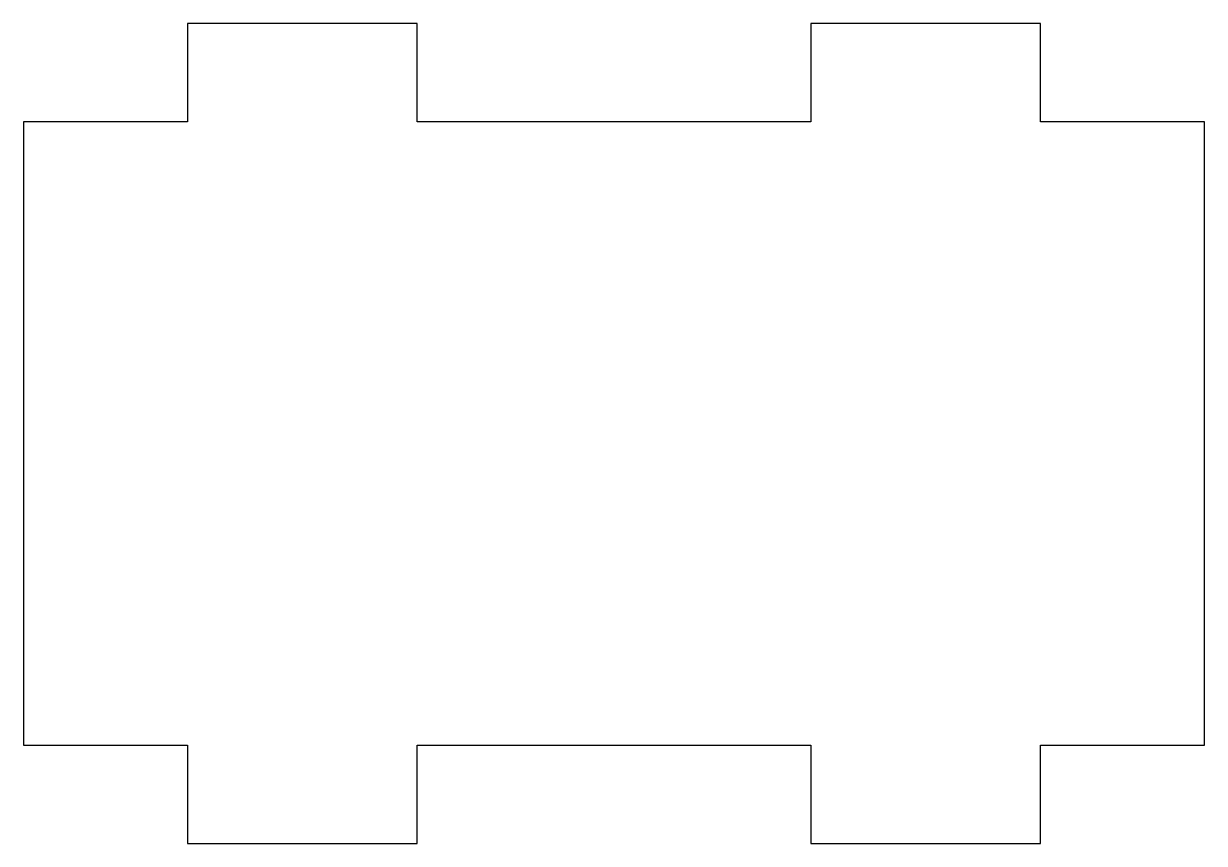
# Model space of a CAD drawing. Header units: millimetres. Extents: x -1.5 to 34.5, y -12.5 to 12.5.
import ezdxf

# ---------------------------------------------------------------- set-up
doc = ezdxf.new("R2010")
doc.units = ezdxf.units.MM
doc.layers.get('0').update_dxf_attribs({"linetype": 'CONTINUOUS'})

msp = doc.modelspace()

# ---------------------------------------------------------------- linework, layer by layer
msp.add_lwpolyline([(3.5, -12.5), (10.5, -12.5), (10.5, -9.5), (22.5, -9.5), (22.5, -12.5), (29.5, -12.5), (29.5, -9.5), (34.5, -9.5), (34.5, 9.5), (29.5, 9.5), (29.5, 12.5), (22.5, 12.5), (22.5, 9.5), (10.5, 9.5), (10.5, 12.5), (3.5, 12.5), (3.5, 9.5), (-1.5, 9.5), (-1.5, -9.5), (3.5, -9.5)], close=True)

doc.saveas('drawing.dxf')
